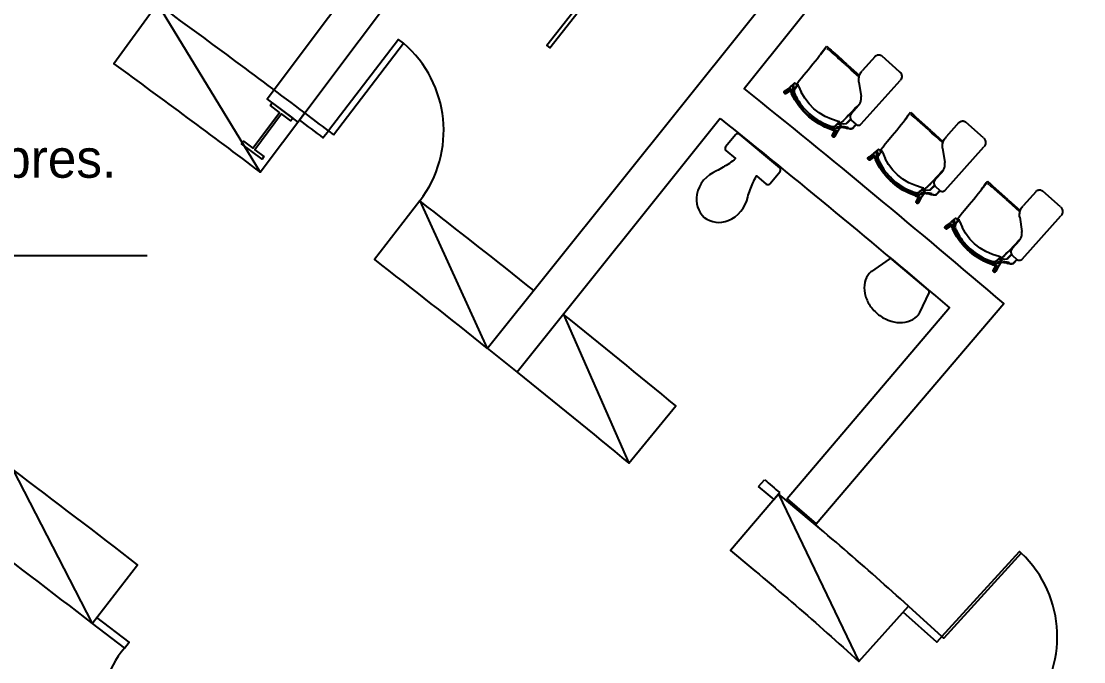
# Model space of a CAD drawing. Header units: millimetres. Extents: x 0 to 86.4, y -30.6 to 19.1.
# Drawn here: x 63.23 to 71.54, y -10.24 to -5.24 of the extents above; entities that cross this region are included whole.
import ezdxf
from ezdxf import colors
from ezdxf.entities.mleader import LeaderData, LeaderLine
from ezdxf.math import Vec2, Vec3

# ---------------------------------------------------------------- set-up
doc = ezdxf.new("R2010")
doc.units = ezdxf.units.MM
for name, color, linetype in [('AR-ARMÁRIOS', 2, 'Continuous'), ('AR-DIV', 2, 'Continuous'), ('AR-EST', 4, 'Continuous'), ('AR-MOB', 2, 'Continuous'), ('AR-PAR-ALV', 5, 'Continuous'), ('AR-PISO', 1, 'Continuous'), ('AR-POR', 1, 'Continuous'), ('AR-PORTA', 2, 'Continuous'), ('AR-SAN', 2, 'Continuous'), ('AR-SMB', 1, 'Continuous'), ('AR-TXT', 2, 'Continuous')]:
    doc.layers.add(name, color=color, linetype=linetype)
doc.styles.add('1-125', font='stylu.ttf', dxfattribs={"height": 0.2})

# ---------------------------------------------------------------- blocks, each defined once
blk = doc.blocks.new('_Dot')
at = {"color": 0, "linetype": 'ByBlock', "lineweight": -2}
blk.add_line((-0.5, 0), (-1, 0), dxfattribs=at)
at = {"color": 0, "linetype": 'ByBlock', "const_width": 0.5}
blk.add_lwpolyline([(-0.25, 0, 1), (0.25, 0, 1)], format="xyb", close=True, dxfattribs=at)
blk = doc.blocks.new('CADEIRA UNI')
at = {"color": 253}
for p, q in [((71.9989, -7.6378), (71.9998, -7.6337)), ((71.9997, -7.6337), (71.9989, -7.638)), ((71.9989, -7.638), (71.9991, -7.6358)), ((71.9989, -7.6369), (71.9989, -7.638)), ((71.9989, -7.638), (71.9989, -7.6378)), ((71.9989, -7.638), (71.9989, -7.6378)), ((71.9989, -7.638), (71.999, -7.638)), ((71.9989, -7.638), (71.9989, -7.6391)), ((71.9989, -7.638), (71.9989, -7.638)), ((71.9989, -7.6382), (71.9989, -7.638)), ((71.9989, -7.638), (71.9997, -7.6423)), ((71.9989, -7.638), (71.9989, -7.638)), ((71.9989, -7.6382), (71.9989, -7.638)), ((71.9989, -7.638), (71.9991, -7.6402)), ((71.9998, -7.6423), (71.9989, -7.6382)), ((71.999, -7.638), (71.999, -7.638)), ((71.999, -7.638), (71.9992, -7.638)), ((71.9991, -7.6358), (71.9997, -7.6337)), ((71.9993, -7.6348), (71.9991, -7.6358)), ((71.9997, -7.6423), (71.9991, -7.6402)), ((71.9991, -7.6402), (71.9993, -7.6412)), ((71.9992, -7.638), (72.0007, -7.6325)), ((71.9992, -7.638), (71.9992, -7.638)), ((72.0001, -7.6412), (71.9992, -7.638)), ((71.9992, -7.638), (72.0001, -7.6412)), ((71.9997, -7.6337), (71.9993, -7.6348)), ((72.0018, -7.6305), (71.9997, -7.6337)), ((71.9997, -7.6337), (72.0008, -7.6318)), ((72.0002, -7.6328), (71.9997, -7.6337)), ((71.9997, -7.6337), (71.9997, -7.6337)), ((71.9998, -7.6337), (72.0018, -7.6305)), ((72.0007, -7.6325), (72.0022, -7.6303)), ((72.0041, -7.6373), (72.0007, -7.6325)), ((72.0008, -7.6318), (72.0018, -7.6305)), ((72.0014, -7.6309), (72.0008, -7.6318)), ((72.0018, -7.6305), (72.0019, -7.6305)), ((72.0018, -7.6305), (72.0019, -7.6305)), ((72.0019, -7.6303), (72.002, -7.6303)), ((72.0019, -7.6304), (72.002, -7.6303)), ((72.0019, -7.6305), (72.0019, -7.6303)), ((72.0019, -7.6305), (72.0019, -7.6304)), ((72.002, -7.6303), (72.0022, -7.6301)), ((72.002, -7.6303), (72.0021, -7.6301)), ((72.002, -7.6303), (72.002, -7.6303)), ((72.002, -7.6303), (72.0021, -7.6303)), ((72.0021, -7.6301), (72.0038, -7.6288)), ((72.0021, -7.6301), (72.0022, -7.6301)), ((72.0021, -7.6303), (72.0022, -7.6303)), ((72.0021, -7.6303), (72.0021, -7.6303)), ((72.0049, -7.6283), (72.0022, -7.6301)), ((72.0022, -7.6303), (72.0023, -7.6303)), ((72.0022, -7.6303), (72.0023, -7.6303)), ((72.0023, -7.6303), (72.0049, -7.6283)), ((72.0038, -7.6288), (72.0029, -7.6294)), ((72.0038, -7.6288), (72.0056, -7.6278)), ((72.0047, -7.6282), (72.0038, -7.6288)), ((72.0049, -7.6283), (72.0041, -7.6373)), ((72.0041, -7.6373), (72.0154, -7.6817)), ((72.0056, -7.6278), (72.0047, -7.6282)), ((72.0049, -7.6283), (72.0103, -7.6268)), ((72.0056, -7.6278), (72.0049, -7.6283)), ((72.0057, -7.6277), (72.0056, -7.6278)), ((72.01, -7.6269), (72.0057, -7.6277)), ((72.0057, -7.6277), (72.0077, -7.6271)), ((72.0067, -7.6274), (72.0057, -7.6277)), ((72.0077, -7.6271), (72.0067, -7.6274)), ((72.0077, -7.6271), (72.01, -7.6269)), ((72.0089, -7.6269), (72.0077, -7.6271)), ((72.01, -7.6269), (72.01, -7.6269)), ((72.01, -7.6269), (72.01, -7.6269)), ((72.01, -7.6269), (72.01, -7.6269)), ((72.01, -7.6269), (72.0102, -7.6269)), ((72.0102, -7.6269), (72.0103, -7.6268)), ((72.0103, -7.6268), (72.0104, -7.6268)), ((72.0104, -7.6268), (72.0122, -7.6339)), ((72.0108, -7.627), (72.0104, -7.6268)), ((72.0108, -7.627), (72.0121, -7.6271)), ((72.0108, -7.627), (72.0123, -7.6274)), ((72.0121, -7.6271), (72.011, -7.6269)), ((72.0121, -7.6271), (72.0122, -7.6271)), ((72.0132, -7.6274), (72.0122, -7.6271)), ((72.0122, -7.6271), (72.0142, -7.6277)), ((72.0122, -7.6339), (72.0216, -7.671)), ((72.0123, -7.6274), (72.0142, -7.6277)), ((72.0146, -7.6279), (72.0123, -7.6274)), ((72.0142, -7.6277), (72.0132, -7.6274)), ((72.0142, -7.6277), (72.0142, -7.6277)), ((72.0142, -7.6277), (72.0143, -7.6278)), ((72.0143, -7.6278), (72.0143, -7.6277)), ((72.0143, -7.6277), (72.0145, -7.6279)), ((72.0146, -7.6279), (72.0145, -7.6279)), ((72.0146, -7.6279), (72.0147, -7.628)), ((72.0158, -7.6283), (72.0147, -7.628)), ((72.0158, -7.6283), (72.018, -7.6299)), ((72.0198, -7.6369), (72.0158, -7.6283)), ((72.0173, -7.6298), (72.0158, -7.6283)), ((72.0165, -7.6295), (72.0158, -7.6283)), ((72.0173, -7.6298), (72.0165, -7.6295)), ((72.0165, -7.6295), (72.02, -7.6354)), ((72.0173, -7.6298), (72.0177, -7.6302)), ((72.0177, -7.6302), (72.02, -7.6354)), ((72.0178, -7.6303), (72.0177, -7.6302)), ((72.0201, -7.6356), (72.0178, -7.6303)), ((72.0179, -7.6303), (72.0178, -7.6303)), ((72.0179, -7.6303), (72.0202, -7.6358)), ((72.02, -7.6325), (72.0179, -7.6303)), ((72.018, -7.6299), (72.02, -7.6325)), ((72.0198, -7.6369), (72.029, -7.6727)), ((72.0215, -7.638), (72.02, -7.6325)), ((72.02, -7.6354), (72.0201, -7.6356)), ((72.0201, -7.6356), (72.0202, -7.6358)), ((72.0202, -7.6358), (72.0215, -7.638)), ((72.0302, -7.6721), (72.0215, -7.638)), ((72.4964, -7.6719), (72.5051, -7.638)), ((72.4976, -7.6725), (72.5067, -7.6369)), ((72.5037, -7.6757), (72.5144, -7.6339)), ((72.5065, -7.6325), (72.5051, -7.638)), ((72.5051, -7.638), (72.5063, -7.6358)), ((72.5063, -7.6358), (72.5087, -7.6303)), ((72.5063, -7.6358), (72.5064, -7.6356)), ((72.5087, -7.6303), (72.5064, -7.6356)), ((72.5064, -7.6356), (72.5066, -7.6354)), ((72.5065, -7.6325), (72.5086, -7.6299)), ((72.5087, -7.6303), (72.5065, -7.6325)), ((72.5066, -7.6354), (72.51, -7.6295)), ((72.5066, -7.6354), (72.5088, -7.6302)), ((72.5107, -7.6283), (72.5067, -7.6369)), ((72.5086, -7.6299), (72.5107, -7.6283)), ((72.5088, -7.6302), (72.5087, -7.6303)), ((72.5087, -7.6303), (72.5087, -7.6303)), ((72.5092, -7.6298), (72.5088, -7.6302)), ((72.5107, -7.6283), (72.5092, -7.6298)), ((72.51, -7.6295), (72.5092, -7.6298)), ((72.51, -7.6295), (72.5107, -7.6283)), ((72.5119, -7.628), (72.5107, -7.6283)), ((72.5112, -7.6813), (72.5224, -7.6373)), ((72.5142, -7.6274), (72.5119, -7.6279)), ((72.5119, -7.628), (72.5119, -7.6279)), ((72.5119, -7.6279), (72.512, -7.6279)), ((72.512, -7.6279), (72.5122, -7.6277)), ((72.5123, -7.6277), (72.5122, -7.6278)), ((72.5122, -7.6277), (72.5122, -7.6278)), ((72.5124, -7.6277), (72.5123, -7.6277)), ((72.5124, -7.6277), (72.5143, -7.6271)), ((72.5133, -7.6274), (72.5124, -7.6277)), ((72.5124, -7.6277), (72.5142, -7.6274)), ((72.5143, -7.6271), (72.5133, -7.6274)), ((72.5157, -7.627), (72.5142, -7.6274)), ((72.5143, -7.6271), (72.5144, -7.6271)), ((72.5144, -7.6339), (72.5162, -7.6268)), ((72.5155, -7.6269), (72.5144, -7.6271)), ((72.5144, -7.6271), (72.5157, -7.627)), ((72.5162, -7.6268), (72.5157, -7.627)), ((72.5163, -7.6269), (72.5162, -7.6268)), ((72.5163, -7.6269), (72.5165, -7.6269)), ((72.5165, -7.6269), (72.5166, -7.6269)), ((72.5165, -7.6269), (72.5165, -7.6269)), ((72.5166, -7.6269), (72.5188, -7.6271)), ((72.5166, -7.6269), (72.5208, -7.6277)), ((72.5166, -7.6269), (72.5216, -7.6283)), ((72.5188, -7.6271), (72.5177, -7.6269)), ((72.5198, -7.6274), (72.5188, -7.6271)), ((72.5188, -7.6271), (72.5208, -7.6277)), ((72.5208, -7.6277), (72.5198, -7.6274)), ((72.5209, -7.6278), (72.5208, -7.6277)), ((72.5218, -7.6282), (72.5209, -7.6278)), ((72.5209, -7.6278), (72.5228, -7.6288)), ((72.5216, -7.6283), (72.5209, -7.6278)), ((72.5216, -7.6283), (72.5243, -7.6303)), ((72.5224, -7.6373), (72.5216, -7.6283)), ((72.5244, -7.6301), (72.5216, -7.6283)), ((72.5228, -7.6288), (72.5218, -7.6282)), ((72.5259, -7.6325), (72.5224, -7.6373)), ((72.5236, -7.6294), (72.5228, -7.6288)), ((72.5228, -7.6288), (72.5244, -7.6301)), ((72.5243, -7.6303), (72.5259, -7.6325)), ((72.5245, -7.6303), (72.5243, -7.6303)), ((72.5244, -7.6301), (72.5245, -7.6303)), ((72.5244, -7.6301), (72.5244, -7.6301)), ((72.5244, -7.6301), (72.5245, -7.6303)), ((72.5245, -7.6303), (72.5246, -7.6303)), ((72.5245, -7.6303), (72.5245, -7.6303)), ((72.5246, -7.6303), (72.5246, -7.6303)), ((72.5246, -7.6304), (72.5246, -7.6303)), ((72.5246, -7.6303), (72.5247, -7.6305)), ((72.5246, -7.6304), (72.5247, -7.6305)), ((72.5268, -7.6337), (72.5247, -7.6305)), ((72.5247, -7.6305), (72.5247, -7.6305)), ((72.5268, -7.6337), (72.5247, -7.6305)), ((72.5247, -7.6305), (72.5247, -7.6305)), ((72.5247, -7.6305), (72.5258, -7.6318)), ((72.5258, -7.6318), (72.5252, -7.6309)), ((72.5268, -7.6337), (72.5258, -7.6318)), ((72.5259, -7.6325), (72.5273, -7.638)), ((72.5268, -7.6337), (72.5264, -7.6328)), ((72.5273, -7.638), (72.5265, -7.6412)), ((72.5265, -7.6412), (72.5273, -7.638)), ((72.5268, -7.6337), (72.5268, -7.6337)), ((72.5272, -7.6348), (72.5268, -7.6337)), ((72.5268, -7.6337), (72.5275, -7.6358)), ((72.5268, -7.6337), (72.5276, -7.6378)), ((72.5268, -7.6337), (72.5277, -7.638)), ((72.5277, -7.638), (72.5268, -7.6423)), ((72.5276, -7.6382), (72.5268, -7.6423)), ((72.5275, -7.6402), (72.5268, -7.6423)), ((72.5275, -7.6358), (72.5272, -7.6348)), ((72.5272, -7.6412), (72.5275, -7.6402)), ((72.5273, -7.638), (72.5273, -7.638)), ((72.5273, -7.638), (72.5276, -7.638)), ((72.5277, -7.638), (72.5275, -7.6358)), ((72.5277, -7.638), (72.5275, -7.6402)), ((72.5277, -7.638), (72.5276, -7.6369)), ((72.5276, -7.6378), (72.5277, -7.638)), ((72.5276, -7.6378), (72.5276, -7.638)), ((72.5276, -7.6391), (72.5277, -7.638)), ((72.5277, -7.638), (72.5276, -7.638)), ((72.5277, -7.638), (72.5276, -7.6382)), ((72.5276, -7.638), (72.5276, -7.6382)), ((71.9993, -7.6412), (71.9997, -7.6423)), ((71.9997, -7.6423), (72.0002, -7.6432)), ((72.0007, -7.6438), (71.9997, -7.6423)), ((71.9997, -7.6423), (72.0008, -7.6442)), ((71.9998, -7.6423), (72.0007, -7.6437)), ((72.0001, -7.6412), (72.0007, -7.6437)), ((72.0007, -7.6437), (72.0007, -7.6438)), ((72.0007, -7.6438), (72.0009, -7.6443)), ((72.0009, -7.6443), (72.0008, -7.6442)), ((72.0009, -7.6443), (72.001, -7.6449)), ((72.0117, -7.6866), (72.001, -7.6449)), ((72.5255, -7.6449), (72.515, -7.6862)), ((72.5257, -7.6443), (72.5255, -7.6449)), ((72.5257, -7.6443), (72.5258, -7.6438)), ((72.5258, -7.6442), (72.5257, -7.6443)), ((72.5258, -7.6437), (72.5265, -7.6412)), ((72.5258, -7.6437), (72.5268, -7.6423)), ((72.5267, -7.6425), (72.5258, -7.6438)), ((72.5258, -7.6442), (72.5267, -7.6425)), ((72.5258, -7.6438), (72.5258, -7.6437)), ((72.5264, -7.6432), (72.5267, -7.6425)), ((72.5267, -7.6425), (72.5268, -7.6423)), ((72.5268, -7.6423), (72.5272, -7.6412))]:
    blk.add_line(p, q, dxfattribs=at)
at = {"color": 1}
for p, q in [((72.1055, -7.6419), (72.1215, -7.6372)), ((72.1428, -7.6399), (72.1197, -7.6471)), ((72.1338, -7.6385), (72.1212, -7.6421)), ((72.1215, -7.6372), (72.1578, -7.6285)), ((72.1465, -7.6352), (72.1338, -7.6385)), ((72.1664, -7.634), (72.1428, -7.6399)), ((72.1593, -7.6322), (72.1465, -7.6352)), ((72.1578, -7.6285), (72.211, -7.6205)), ((72.1721, -7.6296), (72.1593, -7.6322)), ((72.191, -7.6295), (72.1664, -7.634)), ((72.185, -7.6273), (72.1721, -7.6296)), ((72.198, -7.6254), (72.185, -7.6273)), ((72.2156, -7.6264), (72.191, -7.6295)), ((72.2156, -7.6402), (72.191, -7.6433)), ((72.2111, -7.6238), (72.198, -7.6254)), ((72.211, -7.6205), (72.2519, -7.618)), ((72.2241, -7.6226), (72.2111, -7.6238)), ((72.2404, -7.6247), (72.2156, -7.6264)), ((72.2404, -7.6384), (72.2156, -7.6402)), ((72.2373, -7.6217), (72.2241, -7.6226)), ((72.2504, -7.6212), (72.2373, -7.6217)), ((72.2655, -7.6241), (72.2404, -7.6247)), ((72.2655, -7.6378), (72.2404, -7.6384)), ((72.2635, -7.621), (72.2504, -7.6212)), ((72.2519, -7.618), (72.2635, -7.6179)), ((72.2635, -7.6179), (72.2751, -7.618)), ((72.2766, -7.6212), (72.2635, -7.621)), ((72.2874, -7.6245), (72.2655, -7.6241)), ((72.2874, -7.6383), (72.2655, -7.6378)), ((72.2751, -7.618), (72.316, -7.6205)), ((72.2763, -7.6206), (72.276, -7.62)), ((72.276, -7.62), (72.2762, -7.6206)), ((72.2763, -7.6206), (72.2762, -7.6206)), ((72.2897, -7.6217), (72.2766, -7.6212)), ((72.3091, -7.6259), (72.2874, -7.6245)), ((72.3091, -7.6396), (72.2874, -7.6383)), ((72.3028, -7.6226), (72.2897, -7.6217)), ((72.3159, -7.6238), (72.3028, -7.6226)), ((72.3308, -7.6282), (72.3091, -7.6259)), ((72.3308, -7.6419), (72.3091, -7.6396)), ((72.329, -7.6254), (72.3159, -7.6238)), ((72.316, -7.6205), (72.3692, -7.6285)), ((72.3419, -7.6273), (72.329, -7.6254)), ((72.3524, -7.6315), (72.3308, -7.6282)), ((72.3549, -7.6296), (72.3419, -7.6273)), ((72.3733, -7.6359), (72.3524, -7.6315)), ((72.3677, -7.6322), (72.3549, -7.6296)), ((72.3805, -7.6352), (72.3677, -7.6322)), ((72.3692, -7.6285), (72.4055, -7.6372)), ((72.3937, -7.6414), (72.3733, -7.6359)), ((72.3932, -7.6385), (72.3805, -7.6352)), ((72.4058, -7.6421), (72.3932, -7.6385)), ((72.4055, -7.6372), (72.4215, -7.6419)), ((72.0109, -7.6876), (72.0094, -7.6954)), ((72.0094, -7.6954), (72.0097, -7.6973)), ((72.0097, -7.6973), (72.0104, -7.7009)), ((72.0104, -7.7009), (72.0107, -7.7025)), ((72.0107, -7.7025), (72.011, -7.704)), ((72.0117, -7.6866), (72.0109, -7.6876)), ((72.0109, -7.6876), (72.0113, -7.6912)), ((72.011, -7.704), (72.0113, -7.7054)), ((72.0113, -7.6912), (72.0116, -7.6947)), ((72.0113, -7.7054), (72.0118, -7.7079)), ((72.0116, -7.6947), (72.0121, -7.6982)), ((72.0151, -7.682), (72.0117, -7.6866)), ((72.0124, -7.7111), (72.0118, -7.7079)), ((72.0121, -7.6982), (72.0127, -7.7015)), ((72.0124, -7.7111), (72.0134, -7.7161)), ((72.0133, -7.7046), (72.0127, -7.7015)), ((72.013, -7.7239), (72.0209, -7.7188)), ((72.013, -7.7239), (72.0146, -7.7227)), ((72.0133, -7.7046), (72.014, -7.7077)), ((72.0137, -7.7174), (72.0134, -7.7161)), ((72.0137, -7.7174), (72.0139, -7.7187)), ((72.0139, -7.7187), (72.014, -7.7194)), ((72.014, -7.7077), (72.0147, -7.7107)), ((72.0142, -7.7204), (72.014, -7.7194)), ((72.0142, -7.7178), (72.0142, -7.7176)), ((72.0143, -7.7179), (72.0142, -7.7187)), ((72.0142, -7.7187), (72.0143, -7.7204)), ((72.0142, -7.7204), (72.0146, -7.7226)), ((72.0145, -7.7215), (72.0142, -7.7204)), ((72.0194, -7.7211), (72.0142, -7.7251)), ((72.0143, -7.7179), (72.0144, -7.7171)), ((72.0143, -7.7204), (72.0145, -7.7215)), ((72.0149, -7.7156), (72.0144, -7.7171)), ((72.0145, -7.7217), (72.0145, -7.7215)), ((72.0145, -7.7217), (72.0145, -7.7217)), ((72.0146, -7.7221), (72.0145, -7.7217)), ((72.0146, -7.7227), (72.019, -7.7197)), ((72.0146, -7.7221), (72.0146, -7.7226)), ((72.0146, -7.7226), (72.0146, -7.7226)), ((72.0146, -7.7226), (72.0146, -7.7227)), ((72.0155, -7.7141), (72.0149, -7.7156)), ((72.0154, -7.6817), (72.0151, -7.682)), ((72.0159, -7.6812), (72.0154, -7.6817)), ((72.0163, -7.7126), (72.0155, -7.7141)), ((72.021, -7.6771), (72.0159, -7.6812)), ((72.0172, -7.7113), (72.0163, -7.7126)), ((72.0167, -7.7258), (72.0216, -7.7218)), ((72.0182, -7.71), (72.0172, -7.7113)), ((72.0181, -7.7398), (72.026, -7.718)), ((72.0192, -7.7088), (72.0182, -7.71)), ((72.019, -7.7197), (72.025, -7.7156)), ((72.019, -7.7197), (72.0196, -7.7192)), ((72.0192, -7.7088), (72.0202, -7.7077)), ((72.0242, -7.7173), (72.0194, -7.7211)), ((72.0202, -7.7077), (72.0206, -7.7073)), ((72.0221, -7.7058), (72.0206, -7.7073)), ((72.0223, -7.6763), (72.021, -7.6771)), ((72.0216, -7.671), (72.0229, -7.6759)), ((72.0216, -7.7218), (72.026, -7.718)), ((72.0237, -7.7045), (72.0221, -7.7058)), ((72.0229, -7.6759), (72.0223, -7.6763)), ((72.0273, -7.6736), (72.0229, -7.6759)), ((72.0254, -7.7032), (72.0237, -7.7045)), ((72.0284, -7.7139), (72.0242, -7.7173)), ((72.0267, -7.7024), (72.0254, -7.7032)), ((72.0267, -7.7024), (72.0274, -7.702)), ((72.029, -7.6727), (72.0273, -7.6736)), ((72.0294, -7.7008), (72.0274, -7.702)), ((72.0316, -7.7111), (72.0284, -7.7139)), ((72.029, -7.6727), (72.0302, -7.6721)), ((72.0305, -7.7002), (72.0294, -7.7008)), ((72.0341, -7.6702), (72.0302, -7.6721)), ((72.0316, -7.6996), (72.0305, -7.7002)), ((72.0326, -7.699), (72.0316, -7.6996)), ((72.0337, -7.7091), (72.0316, -7.7111)), ((72.032, -7.6826), (72.0337, -7.6801)), ((72.0324, -7.6859), (72.032, -7.6826)), ((72.0324, -7.6859), (72.0331, -7.6927)), ((72.0338, -7.6985), (72.0326, -7.699)), ((72.0332, -7.6941), (72.0331, -7.6927)), ((72.0334, -7.6953), (72.0332, -7.6941)), ((72.0337, -7.6977), (72.0334, -7.6953)), ((72.0337, -7.6801), (72.038, -7.6767)), ((72.0337, -7.6982), (72.0337, -7.6977)), ((72.0338, -7.6985), (72.0337, -7.6982)), ((72.0348, -7.7068), (72.0337, -7.7091)), ((72.0344, -7.7005), (72.0338, -7.6985)), ((72.034, -7.7054), (72.036, -7.7074)), ((72.034, -7.7054), (72.0348, -7.7068)), ((72.0407, -7.6671), (72.0341, -7.6702)), ((72.0352, -7.7032), (72.0344, -7.7005)), ((72.0358, -7.7055), (72.0352, -7.7032)), ((72.036, -7.7074), (72.0358, -7.7055)), ((72.038, -7.6767), (72.0452, -7.6723)), ((72.0381, -7.6864), (72.0495, -7.6963)), ((72.0477, -7.6638), (72.0407, -7.6671)), ((72.043, -7.6821), (72.052, -7.6905)), ((72.0452, -7.6723), (72.0545, -7.6677)), ((72.0466, -7.724), (72.0487, -7.7223)), ((72.0538, -7.6611), (72.0477, -7.6638)), ((72.0479, -7.7087), (72.0478, -7.7083)), ((72.0479, -7.7092), (72.0479, -7.7087)), ((72.0485, -7.7124), (72.0479, -7.7092)), ((72.0487, -7.7222), (72.0482, -7.7269)), ((72.0489, -7.7136), (72.0485, -7.7124)), ((72.0487, -7.7222), (72.0488, -7.7222)), ((72.0487, -7.7223), (72.0487, -7.7222)), ((72.0493, -7.7173), (72.0488, -7.7222)), ((72.0491, -7.7145), (72.0489, -7.7136)), ((72.0489, -7.7136), (72.0489, -7.7136)), ((72.0494, -7.7154), (72.0491, -7.7145)), ((72.0495, -7.7155), (72.0493, -7.7173)), ((72.0495, -7.7155), (72.0494, -7.7154)), ((72.0512, -7.6979), (72.0495, -7.6963)), ((72.0499, -7.7104), (72.0495, -7.7155)), ((72.0507, -7.7029), (72.0499, -7.7104)), ((72.0507, -7.7166), (72.0499, -7.7242)), ((72.0512, -7.6979), (72.0507, -7.7029)), ((72.0515, -7.7086), (72.0507, -7.7166)), ((72.0515, -7.6949), (72.0512, -7.6979)), ((72.052, -7.6905), (72.0515, -7.6949)), ((72.0524, -7.7004), (72.0515, -7.7086)), ((72.0524, -7.6866), (72.052, -7.6905)), ((72.0526, -7.6841), (72.0524, -7.6866)), ((72.0526, -7.6978), (72.0524, -7.7004)), ((72.0554, -7.6789), (72.0526, -7.6841)), ((72.0554, -7.6927), (72.0526, -7.6978)), ((72.0538, -7.6611), (72.0594, -7.6588)), ((72.06, -7.6651), (72.0545, -7.6677)), ((72.0603, -7.6735), (72.0554, -7.6789)), ((72.0603, -7.6873), (72.0554, -7.6927)), ((72.0572, -7.7434), (72.1073, -7.721)), ((72.0594, -7.6588), (72.1055, -7.6419)), ((72.072, -7.6599), (72.06, -7.6651)), ((72.0669, -7.6685), (72.0603, -7.6735)), ((72.0669, -7.6822), (72.0603, -7.6873)), ((72.075, -7.6643), (72.0669, -7.6685)), ((72.075, -7.6781), (72.0669, -7.6822)), ((72.0841, -7.6549), (72.072, -7.6599)), ((72.0971, -7.6555), (72.075, -7.6643)), ((72.0971, -7.6692), (72.075, -7.6781)), ((72.0963, -7.6503), (72.0841, -7.6549)), ((72.1087, -7.646), (72.0963, -7.6503)), ((72.1197, -7.6471), (72.0971, -7.6555)), ((72.1197, -7.6608), (72.0971, -7.6692)), ((72.1073, -7.721), (72.1595, -7.7035)), ((72.1212, -7.6421), (72.1087, -7.646)), ((72.1428, -7.6536), (72.1197, -7.6608)), ((72.1664, -7.6478), (72.1428, -7.6536)), ((72.1595, -7.7035), (72.2127, -7.6932)), ((72.191, -7.6433), (72.1664, -7.6478)), ((72.2127, -7.6932), (72.2664, -7.6898)), ((72.2664, -7.6898), (72.3187, -7.693)), ((72.3187, -7.693), (72.3738, -7.7038)), ((72.3524, -7.6453), (72.3308, -7.6419)), ((72.3733, -7.6497), (72.3524, -7.6453)), ((72.3937, -7.6552), (72.3733, -7.6497)), ((72.3738, -7.7038), (72.4248, -7.7208)), ((72.4138, -7.6478), (72.3937, -7.6414)), ((72.4138, -7.6616), (72.3937, -7.6552)), ((72.4183, -7.646), (72.4058, -7.6421)), ((72.4336, -7.6551), (72.4138, -7.6478)), ((72.4336, -7.6689), (72.4138, -7.6616)), ((72.4306, -7.6503), (72.4183, -7.646)), ((72.4215, -7.6419), (72.4676, -7.6588)), ((72.473, -7.7425), (72.4248, -7.7208)), ((72.4429, -7.6549), (72.4306, -7.6503)), ((72.4403, -7.6577), (72.4336, -7.6551)), ((72.4403, -7.6715), (72.4336, -7.6689)), ((72.447, -7.6604), (72.4403, -7.6577)), ((72.447, -7.6741), (72.4403, -7.6715)), ((72.455, -7.6599), (72.4429, -7.6549)), ((72.4553, -7.6638), (72.447, -7.6604)), ((72.4554, -7.6776), (72.447, -7.6741)), ((72.467, -7.6651), (72.455, -7.6599)), ((72.4643, -7.6686), (72.4553, -7.6637)), ((72.4553, -7.6638), (72.4553, -7.6637)), ((72.4553, -7.6774), (72.4553, -7.6638)), ((72.4643, -7.6824), (72.4553, -7.6774)), ((72.4553, -7.6774), (72.4554, -7.6775)), ((72.4554, -7.6775), (72.4554, -7.6776)), ((72.4554, -7.6775), (72.4555, -7.6776)), ((72.4555, -7.6776), (72.4554, -7.6776)), ((72.4715, -7.6745), (72.4643, -7.6686)), ((72.4715, -7.6883), (72.4643, -7.6824)), ((72.4725, -7.6677), (72.467, -7.6651)), ((72.4676, -7.6588), (72.4732, -7.6611)), ((72.4763, -7.6807), (72.4715, -7.6745)), ((72.4763, -7.6945), (72.4715, -7.6883)), ((72.4725, -7.6677), (72.4818, -7.6723)), ((72.4793, -7.6638), (72.4732, -7.6611)), ((72.4782, -7.6865), (72.4763, -7.6807)), ((72.4763, -7.6945), (72.4763, -7.6807)), ((72.4782, -7.7002), (72.4763, -7.6945)), ((72.4783, -7.6874), (72.4782, -7.6865)), ((72.4789, -7.7039), (72.4782, -7.7002)), ((72.4839, -7.6821), (72.4783, -7.6874)), ((72.4789, -7.6902), (72.4783, -7.6874)), ((72.4794, -7.6947), (72.4789, -7.6902)), ((72.4804, -7.7178), (72.4789, -7.7039)), ((72.4863, -7.6671), (72.4793, -7.6638)), ((72.4889, -7.6864), (72.4794, -7.6947)), ((72.4804, -7.7041), (72.4794, -7.6947)), ((72.4811, -7.7105), (72.4804, -7.7041)), ((72.4811, -7.7243), (72.4804, -7.7178)), ((72.4817, -7.7165), (72.4811, -7.7105)), ((72.4894, -7.7112), (72.4817, -7.7167)), ((72.4817, -7.7167), (72.4817, -7.7165)), ((72.4826, -7.7251), (72.4817, -7.7167)), ((72.4818, -7.6723), (72.489, -7.6767)), ((72.4929, -7.6702), (72.4863, -7.6671)), ((72.489, -7.6767), (72.4933, -7.6801)), ((72.4894, -7.7112), (72.492, -7.7094)), ((72.4918, -7.7032), (72.4911, -7.7055)), ((72.4922, -7.7068), (72.4911, -7.7055)), ((72.4926, -7.7005), (72.4918, -7.7032)), ((72.492, -7.7094), (72.493, -7.7088)), ((72.4922, -7.7068), (72.493, -7.7054)), ((72.4931, -7.7087), (72.4922, -7.7068)), ((72.4932, -7.6985), (72.4926, -7.7005)), ((72.4964, -7.6719), (72.4929, -7.6702)), ((72.493, -7.7088), (72.4931, -7.7087)), ((72.4931, -7.7087), (72.4937, -7.709)), ((72.4933, -7.7091), (72.4931, -7.7087)), ((72.4933, -7.6977), (72.4932, -7.6982)), ((72.4932, -7.6982), (72.4932, -7.6985)), ((72.4943, -7.699), (72.4932, -7.6985)), ((72.4933, -7.6801), (72.495, -7.6826)), ((72.4936, -7.6953), (72.4933, -7.6977)), ((72.4938, -7.6941), (72.4936, -7.6953)), ((72.4966, -7.7107), (72.4937, -7.709)), ((72.4939, -7.6927), (72.4938, -7.6941)), ((72.4943, -7.6886), (72.4939, -7.6927)), ((72.4943, -7.6886), (72.4948, -7.6841)), ((72.4954, -7.6996), (72.4943, -7.699)), ((72.495, -7.6826), (72.4948, -7.6841)), ((72.4965, -7.7002), (72.4954, -7.6996)), ((72.4976, -7.6725), (72.4964, -7.6719)), ((72.4975, -7.7008), (72.4965, -7.7002)), ((72.4985, -7.7122), (72.4966, -7.7107)), ((72.4996, -7.702), (72.4975, -7.7008)), ((72.4997, -7.6736), (72.4976, -7.6725)), ((72.5042, -7.7167), (72.4985, -7.7122)), ((72.4996, -7.702), (72.5002, -7.7024)), ((72.5037, -7.6757), (72.4997, -7.6736)), ((72.5016, -7.7032), (72.5002, -7.7024)), ((72.5033, -7.7045), (72.5016, -7.7032)), ((72.5049, -7.7058), (72.5033, -7.7045)), ((72.5047, -7.6763), (72.5037, -7.6757)), ((72.5067, -7.7187), (72.5042, -7.7167)), ((72.506, -7.6771), (72.5047, -7.6763)), ((72.5064, -7.7073), (72.5049, -7.7058)), ((72.5111, -7.6812), (72.506, -7.6771)), ((72.5064, -7.7073), (72.5068, -7.7077)), ((72.5074, -7.7192), (72.5067, -7.7187)), ((72.5068, -7.7077), (72.5078, -7.7088)), ((72.5074, -7.7192), (72.5074, -7.7192)), ((72.5076, -7.7194), (72.5074, -7.7192)), ((72.5074, -7.7192), (72.5076, -7.7194)), ((72.508, -7.7199), (72.5076, -7.7194)), ((72.5088, -7.71), (72.5078, -7.7088)), ((72.508, -7.7199), (72.5085, -7.7205)), ((72.5092, -7.7213), (72.5083, -7.72)), ((72.5087, -7.7207), (72.5085, -7.7205)), ((72.5087, -7.7207), (72.5088, -7.7208)), ((72.5089, -7.7209), (72.5087, -7.7207)), ((72.5098, -7.7113), (72.5088, -7.71)), ((72.5088, -7.7208), (72.5089, -7.7209)), ((72.5089, -7.7209), (72.5101, -7.7225)), ((72.5101, -7.7225), (72.5092, -7.7213)), ((72.5107, -7.7126), (72.5098, -7.7113)), ((72.5101, -7.7225), (72.5101, -7.7225)), ((72.5111, -7.7242), (72.5101, -7.7225)), ((72.5115, -7.7141), (72.5107, -7.7126)), ((72.5112, -7.6813), (72.5111, -7.6812)), ((72.5119, -7.682), (72.5112, -7.6813)), ((72.5121, -7.7156), (72.5115, -7.7141)), ((72.5123, -7.7231), (72.5117, -7.7254)), ((72.515, -7.6862), (72.5119, -7.682)), ((72.5125, -7.7171), (72.5121, -7.7156)), ((72.5123, -7.7107), (72.513, -7.7077)), ((72.5123, -7.7231), (72.5124, -7.7226)), ((72.5124, -7.7226), (72.5127, -7.7204)), ((72.5125, -7.7217), (72.5124, -7.7221)), ((72.5124, -7.7226), (72.5124, -7.7221)), ((72.5124, -7.7226), (72.5124, -7.7226)), ((72.5125, -7.7171), (72.5127, -7.7179)), ((72.5127, -7.7204), (72.5125, -7.7215)), ((72.5125, -7.7215), (72.5127, -7.7204)), ((72.5125, -7.7217), (72.5125, -7.7215)), ((72.5125, -7.7217), (72.5125, -7.7217)), ((72.5127, -7.7178), (72.5128, -7.7176)), ((72.5128, -7.7187), (72.5127, -7.7179)), ((72.5127, -7.7204), (72.5128, -7.7187)), ((72.513, -7.7194), (72.5127, -7.7204)), ((72.513, -7.7077), (72.5137, -7.7046)), ((72.513, -7.7194), (72.5131, -7.7187)), ((72.5131, -7.7187), (72.5136, -7.7161)), ((72.5136, -7.7161), (72.514, -7.7142)), ((72.5137, -7.7046), (72.5143, -7.7015)), ((72.514, -7.7142), (72.5146, -7.7111)), ((72.514, -7.7142), (72.514, -7.7142)), ((72.5143, -7.7015), (72.5149, -7.6982)), ((72.5146, -7.7111), (72.5152, -7.7079)), ((72.5149, -7.6982), (72.5154, -7.6947)), ((72.516, -7.6876), (72.515, -7.6862)), ((72.5152, -7.7079), (72.5157, -7.7054)), ((72.5154, -7.6947), (72.5157, -7.6912)), ((72.5157, -7.6912), (72.516, -7.6876)), ((72.5157, -7.7054), (72.516, -7.704)), ((72.5176, -7.6954), (72.516, -7.6876)), ((72.516, -7.704), (72.5163, -7.7025)), ((72.5163, -7.7025), (72.5166, -7.7009)), ((72.5166, -7.7009), (72.5172, -7.6973)), ((72.5172, -7.6973), (72.5176, -7.6954)), ((71.9365, -7.8196), (71.9371, -7.7785)), ((71.9366, -7.8196), (71.9374, -7.7785)), ((71.9368, -7.8196), (71.9379, -7.7785)), ((71.9371, -7.7785), (71.9384, -7.7744)), ((71.9396, -7.7745), (71.9374, -7.7785)), ((71.9374, -7.7785), (71.9379, -7.7785)), ((71.9379, -7.7785), (71.9396, -7.7745)), ((71.9384, -7.7744), (71.9402, -7.7705)), ((71.9399, -7.7787), (71.9391, -7.8195)), ((71.9396, -7.7745), (71.9418, -7.7706)), ((71.9416, -7.7746), (71.9399, -7.7787)), ((71.9402, -7.7705), (71.9425, -7.7669)), ((71.9439, -7.7708), (71.9416, -7.7746)), ((71.9418, -7.7706), (71.9455, -7.7638)), ((71.9418, -7.7706), (71.9445, -7.767)), ((71.9425, -7.7669), (71.9455, -7.7638)), ((71.9467, -7.7671), (71.9439, -7.7708)), ((71.9445, -7.767), (71.9479, -7.7638)), ((71.9455, -7.7638), (71.949, -7.7613)), ((71.9501, -7.7639), (71.9467, -7.7671)), ((71.9479, -7.7638), (71.9519, -7.7611)), ((71.949, -7.7613), (71.9527, -7.7592)), ((71.9541, -7.7612), (71.9501, -7.7639)), ((71.9519, -7.7611), (71.9561, -7.7587)), ((71.9527, -7.7592), (71.9566, -7.7572)), ((71.9584, -7.7587), (71.9541, -7.7612)), ((71.9561, -7.7587), (71.9604, -7.7564)), ((71.9566, -7.7572), (71.9605, -7.7552)), ((71.9628, -7.7564), (71.9584, -7.7587)), ((71.9604, -7.7564), (71.9648, -7.7541)), ((71.9605, -7.7552), (71.9643, -7.7532)), ((71.9672, -7.7539), (71.9628, -7.7564)), ((71.9643, -7.7532), (71.9682, -7.7511)), ((71.9648, -7.7541), (71.9692, -7.7517)), ((71.9668, -7.7595), (71.9707, -7.7571)), ((71.9717, -7.7515), (71.9672, -7.7539)), ((71.9759, -7.7468), (71.9682, -7.7511)), ((71.9692, -7.7517), (71.9736, -7.7495)), ((71.9707, -7.7571), (71.9746, -7.7547)), ((71.9762, -7.7493), (71.9717, -7.7515)), ((71.9736, -7.7495), (71.9779, -7.7472)), ((71.9746, -7.7547), (71.9786, -7.7523)), ((71.9759, -7.7468), (71.9797, -7.7446)), ((71.9806, -7.747), (71.9762, -7.7493)), ((71.9786, -7.7523), (71.9825, -7.75)), ((71.9797, -7.7446), (71.9834, -7.7423)), ((71.985, -7.7445), (71.9806, -7.747)), ((71.9825, -7.75), (71.9864, -7.7478)), ((71.9834, -7.7423), (71.9871, -7.74)), ((71.9894, -7.7416), (71.985, -7.7445)), ((71.9864, -7.7478), (71.9903, -7.7452)), ((71.9871, -7.74), (71.9908, -7.7376)), ((71.9939, -7.7385), (71.9894, -7.7416)), ((71.9903, -7.7452), (71.9943, -7.7424)), ((71.9908, -7.7376), (71.996, -7.7343)), ((71.9983, -7.7356), (71.9939, -7.7385)), ((71.9964, -7.7825), (71.9939, -7.8205)), ((71.9943, -7.7424), (71.9983, -7.7393)), ((71.996, -7.7343), (72.001, -7.7313)), ((71.9976, -7.7749), (71.9964, -7.7825)), ((72.0004, -7.7716), (71.9976, -7.7749)), ((71.9997, -7.7827), (71.9978, -7.8218)), ((72.0025, -7.7329), (71.9983, -7.7356)), ((71.9983, -7.7393), (72.0022, -7.7364)), ((72.0004, -7.7716), (71.9997, -7.7827)), ((72.012, -7.7579), (72.0004, -7.7716)), ((72.001, -7.7313), (72.0059, -7.7284)), ((72.0022, -7.7364), (72.006, -7.7338)), ((72.0085, -7.729), (72.0025, -7.7329)), ((72.0059, -7.7284), (72.013, -7.7239)), ((72.0142, -7.7251), (72.0085, -7.729)), ((72.0115, -7.7298), (72.0167, -7.7258)), ((72.0302, -7.746), (72.012, -7.7579)), ((72.0199, -7.7418), (72.0209, -7.7412)), ((72.0209, -7.7412), (72.0222, -7.7404)), ((72.0222, -7.7404), (72.0235, -7.7395)), ((72.0235, -7.7395), (72.025, -7.7386)), ((72.025, -7.7386), (72.0265, -7.7376)), ((72.0265, -7.7376), (72.0417, -7.7278)), ((72.0301, -7.7989), (72.029, -7.8249)), ((72.0294, -7.8332), (72.0305, -7.8053)), ((72.0318, -7.773), (72.0301, -7.7989)), ((72.035, -7.7424), (72.0302, -7.746)), ((72.0305, -7.8053), (72.0321, -7.7775)), ((72.0344, -7.7472), (72.0318, -7.773)), ((72.0321, -7.7775), (72.0348, -7.7497)), ((72.0352, -7.7423), (72.0344, -7.7472)), ((72.0348, -7.7497), (72.036, -7.7417)), ((72.0352, -7.7423), (72.035, -7.7424)), ((72.036, -7.7417), (72.0352, -7.7423)), ((72.0397, -7.7389), (72.036, -7.7417)), ((72.0405, -7.7382), (72.0397, -7.7389)), ((72.044, -7.7355), (72.0405, -7.7382)), ((72.0405, -7.7382), (72.0405, -7.7392)), ((72.0414, -7.7419), (72.0405, -7.7392)), ((72.0423, -7.7444), (72.0414, -7.7419)), ((72.0417, -7.7278), (72.0424, -7.7273)), ((72.0433, -7.7467), (72.0423, -7.7444)), ((72.0424, -7.7273), (72.0425, -7.7272)), ((72.0424, -7.7273), (72.0424, -7.7273)), ((72.0425, -7.7272), (72.043, -7.7269)), ((72.043, -7.7269), (72.0458, -7.7248)), ((72.044, -7.7485), (72.0433, -7.7467)), ((72.044, -7.7347), (72.0439, -7.7346)), ((72.0451, -7.7358), (72.044, -7.7347)), ((72.0451, -7.7495), (72.044, -7.7485)), ((72.0467, -7.7333), (72.0451, -7.7358)), ((72.0451, -7.7495), (72.0572, -7.7434)), ((72.0467, -7.747), (72.0451, -7.7495)), ((72.0458, -7.7248), (72.0466, -7.724)), ((72.0482, -7.7269), (72.0467, -7.7329)), ((72.0467, -7.7329), (72.0467, -7.7333)), ((72.0482, -7.7407), (72.0467, -7.747)), ((72.0493, -7.7311), (72.0482, -7.7407)), ((72.0499, -7.7242), (72.0493, -7.7311)), ((72.473, -7.7425), (72.4856, -7.7485)), ((72.4817, -7.7302), (72.4811, -7.7243)), ((72.4826, -7.7388), (72.4817, -7.7302)), ((72.4836, -7.7296), (72.4826, -7.7251)), ((72.4839, -7.7451), (72.4826, -7.7388)), ((72.4839, -7.7313), (72.4836, -7.7296)), ((72.4856, -7.7347), (72.4839, -7.7313)), ((72.4856, -7.7485), (72.4839, -7.7451)), ((72.4869, -7.7354), (72.4856, -7.7347)), ((72.4869, -7.7491), (72.4856, -7.7485)), ((72.4879, -7.7335), (72.4869, -7.7354)), ((72.4879, -7.7472), (72.4869, -7.7491)), ((72.4886, -7.732), (72.4879, -7.7335)), ((72.4894, -7.7437), (72.4879, -7.7472)), ((72.4897, -7.7355), (72.4886, -7.7348)), ((72.4896, -7.7425), (72.4894, -7.7437)), ((72.4897, -7.7407), (72.4896, -7.7425)), ((72.4897, -7.7355), (72.4897, -7.7407)), ((72.4938, -7.7378), (72.4897, -7.7355)), ((72.4938, -7.7378), (72.4955, -7.7501)), ((72.4977, -7.74), (72.4938, -7.7378)), ((72.4955, -7.7501), (72.4982, -7.7779)), ((72.4982, -7.7403), (72.4977, -7.74)), ((72.5, -7.7408), (72.4982, -7.7403)), ((72.4982, -7.7403), (72.4983, -7.7403)), ((72.4982, -7.7779), (72.4999, -7.8058)), ((72.4999, -7.8058), (72.501, -7.8338)), ((72.5008, -7.7411), (72.5, -7.7408)), ((72.5008, -7.7411), (72.5034, -7.7415)), ((72.5008, -7.7411), (72.5008, -7.7411)), ((72.5034, -7.7415), (72.5035, -7.7415)), ((72.5059, -7.7414), (72.5035, -7.7415)), ((72.506, -7.7414), (72.5059, -7.7414)), ((72.506, -7.7414), (72.5061, -7.7413)), ((72.5078, -7.7407), (72.5061, -7.7413)), ((72.5084, -7.7405), (72.5078, -7.7407)), ((72.5095, -7.7398), (72.5084, -7.7405)), ((72.5096, -7.7398), (72.5095, -7.7398)), ((72.5095, -7.7398), (72.5097, -7.7399)), ((72.5106, -7.7389), (72.5096, -7.7398)), ((72.5096, -7.7398), (72.5096, -7.7398)), ((72.5097, -7.7399), (72.5096, -7.7398)), ((72.5096, -7.7398), (72.5097, -7.7399)), ((72.5107, -7.7388), (72.5106, -7.7389)), ((72.5108, -7.739), (72.5106, -7.7389)), ((72.5115, -7.7377), (72.5107, -7.7388)), ((72.5111, -7.7242), (72.5111, -7.7242)), ((72.5117, -7.7254), (72.5111, -7.7242)), ((72.5111, -7.7242), (72.5111, -7.7242)), ((72.5116, -7.7376), (72.5115, -7.7377)), ((72.5123, -7.7365), (72.5116, -7.7376)), ((72.5117, -7.7255), (72.5117, -7.7254)), ((72.5117, -7.7255), (72.5119, -7.7259)), ((72.512, -7.7259), (72.5119, -7.7259)), ((72.512, -7.726), (72.512, -7.7259)), ((72.5127, -7.728), (72.512, -7.726)), ((72.512, -7.726), (72.512, -7.726)), ((72.5128, -7.7351), (72.5123, -7.7362)), ((72.5123, -7.7365), (72.5123, -7.7362)), ((72.5128, -7.7283), (72.5127, -7.728)), ((72.5131, -7.7298), (72.5128, -7.7283)), ((72.5129, -7.7347), (72.5128, -7.7351)), ((72.5131, -7.7335), (72.5129, -7.7347)), ((72.5131, -7.7298), (72.5131, -7.7304)), ((72.5131, -7.7304), (72.5132, -7.7319)), ((72.5132, -7.7319), (72.5131, -7.7329)), ((72.5131, -7.7329), (72.5131, -7.7335)), ((72.029, -7.8249), (72.0265, -7.9028)), ((72.0267, -7.9167), (72.0277, -7.8889)), ((72.0277, -7.8889), (72.0294, -7.8332)), ((72.501, -7.8338), (72.5028, -7.8896)), ((72.5028, -7.8896), (72.5037, -7.9175)), ((72.0245, -7.9547), (72.0244, -7.9558)), ((72.0256, -7.9288), (72.0245, -7.9547)), ((72.025, -7.9589), (72.0257, -7.9446)), ((72.0265, -7.9028), (72.0256, -7.9288)), ((72.0257, -7.9446), (72.0267, -7.9167)), ((72.5037, -7.9175), (72.5048, -7.9454)), ((72.5048, -7.9454), (72.5061, -7.9733)), ((72.5061, -7.9733), (72.5076, -8.0013)), ((72.5076, -8.0013), (72.5093, -8.0293)), ((72.5093, -8.0293), (72.5103, -8.0417)), ((72.5118, -8.0587), (72.5103, -8.0417)), ((72.5103, -8.0417), (72.5114, -8.0567)), ((72.1697, -8.1124), (72.2513, -8.1122)), ((72.2999, -8.1214), (72.174, -8.1216)), ((72.2513, -8.1122), (72.2843, -8.1121)), ((72.3181, -8.1121), (72.2843, -8.1121)), ((72.2999, -8.1214), (72.3987, -8.1215)), ((72.3181, -8.1121), (72.3843, -8.1123)), ((72.4009, -8.1123), (72.3843, -8.1123)), ((72.3987, -8.1215), (72.4297, -8.1214)), ((72.4164, -8.1123), (72.4009, -8.1123)), ((72.4319, -8.1122), (72.4164, -8.1123)), ((72.4297, -8.1214), (72.4609, -8.121)), ((72.4472, -8.1119), (72.4319, -8.1122)), ((72.4625, -8.1116), (72.4472, -8.1119)), ((72.4609, -8.121), (72.4719, -8.1207)), ((72.4763, -8.1111), (72.4625, -8.1116)), ((72.4719, -8.1207), (72.4891, -8.1203)), ((72.4876, -8.1209), (72.4719, -8.1207)), ((72.4899, -8.1106), (72.4763, -8.1111)), ((72.5168, -8.1213), (72.4876, -8.1209)), ((72.4899, -8.1106), (72.5033, -8.1098)), ((72.5114, -8.0567), (72.5138, -8.083)), ((72.5144, -8.0832), (72.5118, -8.0587)), ((72.5138, -8.083), (72.5161, -8.1052)), ((72.5164, -8.104), (72.5144, -8.0832)), ((72.5161, -8.1052), (72.5173, -8.1188)), ((72.5173, -8.1188), (72.5164, -8.104)), ((72.5173, -8.1188), (72.5168, -8.1213))]:
    blk.add_line(p, q, dxfattribs=at)
at = {"color": 2}
for p, q in [((71.9109, -7.8451), (71.9106, -7.8489)), ((71.9106, -7.8489), (71.9106, -8.3039)), ((71.9116, -7.8413), (71.9109, -7.8451)), ((71.9129, -7.8376), (71.9116, -7.8413)), ((71.9146, -7.8342), (71.9129, -7.8376)), ((71.9167, -7.831), (71.9146, -7.8342)), ((71.9193, -7.828), (71.9167, -7.831)), ((71.9222, -7.8255), (71.9193, -7.828)), ((71.9254, -7.8234), (71.9222, -7.8255)), ((71.9288, -7.8216), (71.9254, -7.8234)), ((71.9325, -7.8204), (71.9288, -7.8216)), ((71.9363, -7.8197), (71.9325, -7.8204)), ((71.9402, -7.8194), (71.9363, -7.8197)), ((71.989, -7.8194), (71.9402, -7.8194)), ((71.9935, -7.8204), (71.989, -7.8194)), ((71.9939, -7.8205), (71.9935, -7.8204)), ((71.9978, -7.8218), (71.9939, -7.8205)), ((71.998, -7.8219), (71.9978, -7.8218)), ((72.0022, -7.824), (71.998, -7.8219)), ((72.0062, -7.8265), (72.0022, -7.824)), ((72.0098, -7.8295), (72.0062, -7.8265)), ((72.0131, -7.8328), (72.0098, -7.8295)), ((72.0159, -7.8366), (72.0131, -7.8328)), ((72.0183, -7.8406), (72.0159, -7.8366)), ((72.0202, -7.8449), (72.0183, -7.8406)), ((72.0215, -7.8494), (72.0202, -7.8449)), ((72.0223, -7.854), (72.0215, -7.8494)), ((72.0226, -7.8587), (72.0223, -7.854)), ((72.0226, -7.9383), (72.0226, -7.8587)), ((72.0226, -7.9383), (72.0229, -7.9449)), ((72.0229, -7.9449), (72.0236, -7.9516)), ((72.0236, -7.9516), (72.0244, -7.9558)), ((72.0244, -7.9558), (72.0248, -7.9581)), ((72.0248, -7.9581), (72.025, -7.9589)), ((72.025, -7.9589), (72.0265, -7.9645)), ((72.0265, -7.9645), (72.0287, -7.9708)), ((72.0287, -7.9708), (72.0313, -7.9769)), ((72.0313, -7.9769), (72.0344, -7.9828)), ((72.0344, -7.9828), (72.0378, -7.9885)), ((72.0378, -7.9885), (72.0417, -7.9939)), ((72.0417, -7.9939), (72.046, -7.999)), ((72.046, -7.999), (72.0507, -8.0037)), ((72.0507, -8.0037), (72.0556, -8.0081)), ((72.143, -8.0799), (72.0556, -8.0081)), ((72.143, -8.0799), (72.1489, -8.0851)), ((72.1489, -8.0851), (72.1545, -8.0909)), ((72.1545, -8.0909), (72.1597, -8.097)), ((72.1597, -8.097), (72.1643, -8.1034)), ((72.1643, -8.1034), (72.1685, -8.1102)), ((72.1685, -8.1102), (72.1697, -8.1124)), ((72.1697, -8.1124), (72.1722, -8.1173)), ((72.1722, -8.1173), (72.174, -8.1216)), ((72.174, -8.1216), (72.1753, -8.1247)), ((72.1753, -8.1247), (72.1779, -8.1322)), ((72.1779, -8.1322), (72.18, -8.1399)), ((72.18, -8.1399), (72.1814, -8.1478)), ((72.1814, -8.1478), (72.1823, -8.1557)), ((72.1823, -8.1557), (72.1826, -8.1637)), ((72.1826, -8.3147), (72.1826, -8.1637)), ((71.911, -8.3104), (71.9106, -8.3039)), ((71.9123, -8.3167), (71.911, -8.3104)), ((71.9144, -8.3228), (71.9123, -8.3167)), ((71.9172, -8.3287), (71.9144, -8.3228)), ((71.9208, -8.334), (71.9172, -8.3287)), ((71.9251, -8.3389), (71.9208, -8.334)), ((71.93, -8.3432), (71.9251, -8.3389)), ((71.9354, -8.3468), (71.93, -8.3432)), ((71.9412, -8.3496), (71.9354, -8.3468)), ((71.9473, -8.3517), (71.9412, -8.3496)), ((71.9536, -8.353), (71.9473, -8.3517)), ((71.9601, -8.3534), (71.9536, -8.353)), ((71.9601, -8.3534), (72.1439, -8.3534)), ((72.1489, -8.3531), (72.1439, -8.3534)), ((72.1539, -8.3521), (72.1489, -8.3531)), ((72.1587, -8.3504), (72.1539, -8.3521)), ((72.1632, -8.3482), (72.1587, -8.3504)), ((72.1674, -8.3454), (72.1632, -8.3482)), ((72.1713, -8.3421), (72.1674, -8.3454)), ((72.1746, -8.3382), (72.1713, -8.3421)), ((72.1774, -8.334), (72.1746, -8.3382)), ((72.1796, -8.3295), (72.1774, -8.334)), ((72.1813, -8.3247), (72.1796, -8.3295)), ((72.1823, -8.3197), (72.1813, -8.3247)), ((72.1826, -8.3147), (72.1823, -8.3197))]:
    blk.add_line(p, q, dxfattribs=at)

msp = doc.modelspace()

# ---------------------------------------------------------------- linework, layer by layer
at = {"layer": 'AR-ARMÁRIOS'}
for points in [[(67.2379, -7.339, 0.003386), (66.3479, -6.6393), (65.9925, -7.0977, -0.003383), (66.8755, -7.7919), (71.4302, -2.0998)], [(68.6966, -5.996), (67.1097, -7.9793, -0.003383), (67.9806, -8.6885), (68.3499, -8.2412, 0.003386), (67.4721, -7.5264)]]:
    msp.add_lwpolyline(points, format="xyb", dxfattribs=at)
for points in [[(64.2977, -5.0995), (63.9566, -5.5686, -0.004286), (65.1001, -6.4154), (65.4484, -5.9516, 0.004282)], [(63.1668, -8.7401), (62.8185, -9.2039, -0.003834), (63.7867, -9.9427), (64.1421, -9.4844, 0.003834)], [(69.152, -8.9306), (68.776, -9.3724, -0.012584), (69.7798, -10.2393), (70.1667, -9.8072, 0.012443)]]:
    msp.add_lwpolyline(points, format="xyb", close=True, dxfattribs=at)
at = {"layer": 'AR-ARMÁRIOS', "color": 1}
for points in [[(64.2977, -5.0995), (65.1001, -6.4154)], [(66.3479, -6.6393), (66.8755, -7.7919)], [(67.4721, -7.5264), (67.9806, -8.6885)], [(63.1668, -8.7401), (63.7867, -9.9427)], [(69.152, -8.9306), (69.7798, -10.2393)]]:
    msp.add_lwpolyline(points, dxfattribs=at)
at = {"layer": 'AR-DIV'}
for p, q in [((68.9953, -8.8712), (69.0415, -8.8186)), ((69.116, -8.9732), (69.1612, -8.9197))]:
    msp.add_line(p, q, dxfattribs=at)
for points in [[(66.6883, -4.3011), (67.6392, -5.0414), (67.3413, -5.4241), (67.365, -5.4425), (67.6813, -5.0361), (66.7063, -4.2772)], [(69.1521, -8.9309), (69.4623, -9.1884)], [(70.1667, -9.8072), (70.4292, -10.0447), (70.3889, -10.0892), (70.1251, -9.8536)], [(63.7867, -9.9427), (64.0387, -10.1357), (64.0751, -10.088), (63.8231, -9.8951)]]:
    msp.add_lwpolyline(points, dxfattribs=at)
msp.add_lwpolyline([(65.4486, -5.9518), (65.4064, -6.0077, -0.000692), (65.5908, -6.147), (65.6337, -6.0917, 0.000694)], format="xyb", close=True, dxfattribs=at)
for centre, radius, start, end in [((15.13, -72.7), 83.52, 49.73047, 49.838887), ((788.5552, 842.1934), 1114.4152, 229.7861467, 229.7942032)]:
    msp.add_arc(centre, radius, start, end, dxfattribs=at)
at = {"layer": 'AR-EST'}
msp.add_lwpolyline([(65.1948, -5.8736), (65.3547, -5.9938), (65.3397, -6.0138), (65.2677, -5.9597), (65.0574, -6.2395), (65.1293, -6.2935), (65.1143, -6.3135), (64.9545, -6.1933), (64.9695, -6.1734), (65.0414, -6.2274), (65.2518, -5.9477), (65.1798, -5.8936), (65.1948, -5.8736)], dxfattribs=at)
at = {"layer": 'AR-PAR-ALV'}
msp.add_lwpolyline([(69.238, -0.9062), (68.9981, -0.7261), (65.1547, -5.8435), (65.3946, -6.0237)], close=True, dxfattribs=at)
msp.add_lwpolyline([(68.6966, -5.996, -0.006786), (70.4889, -7.4758), (69.218, -8.9678), (69.4463, -9.1624), (70.9118, -7.4419, 0.007676), (68.884, -5.7618), (71.6643, -2.2871), (71.4302, -2.0998)], format="xyb", dxfattribs=at)
msp.add_lwpolyline([(66.8755, -7.7918), (67.1097, -7.9792)], dxfattribs=at)
at = {"layer": 'AR-PISO'}
for centre, radius, start, end in [((70.4308, -10.0453), 0.8996, 318.20537, 46.57723), ((64.6366, -10.6372), 0.7806, 140.01288, 231.75405)]:
    msp.add_arc(centre, radius, start, end, dxfattribs=at)
at = {"layer": 'AR-POR'}
msp.add_lwpolyline([(65.6734, -6.1221), (66.221, -5.4079), (66.1813, -5.3775), (65.6337, -6.0917)], close=True, dxfattribs=at)
msp.add_arc((65.6345, -6.0906), 0.9, 322.43297, 49.33679, dxfattribs=at)
at = {"layer": 'AR-PORTA'}
msp.add_lwpolyline([(70.4292, -10.0447), (71.0343, -9.3785), (71.0491, -9.392), (70.444, -10.0582)], close=True, dxfattribs=at)
at = {"layer": 'AR-SAN', "color": 1}
for points in [[(68.9517, -6.4998, -0.023796), (68.9793, -6.4447), (69.0554, -6.5081, 0.414214), (69.0835, -6.5056), (69.1636, -6.4096, 0.414214), (69.161, -6.3814), (68.8461, -6.1189, 0.414214), (68.8179, -6.1214), (68.7379, -6.2174, 0.414214), (68.7405, -6.2456), (68.8165, -6.309, -0.023796), (68.7673, -6.3461, -0.018927), (68.6671, -6.4057, 0.257438), (68.5133, -6.59, 0.262599), (68.5713, -6.7686, 0.262599), (68.7575, -6.7936, 0.257438), (68.911, -6.6091, -0.018927)], [(70.3279, -7.3583, 0.337161), (70.3225, -7.3346), (70.0396, -7.0969, 0.336681), (70.0154, -7.0957), (69.8774, -7.1901, 0.037231), (69.8608, -7.2072, 0.120607), (69.8271, -7.2754, 0.105071), (69.8263, -7.3624, 0.088648), (69.8593, -7.4458, 0.079737), (69.9245, -7.5212, 0.079737), (70.0099, -7.5723, 0.088648), (70.0978, -7.5905, 0.105071), (70.1834, -7.5747, 0.120607), (70.2447, -7.5298, 0.033402), (70.2573, -7.5125)]]:
    msp.add_lwpolyline(points, format="xyb", close=True, dxfattribs=at)

# ---------------------------------------------------------------- block references
at = {"layer": 'AR-MOB', "rotation": 138.0703292127384}
for p in [(118.0523, -59.9296), (118.7074, -60.4469), (119.3096, -60.9854)]:
    msp.add_blockref('CADEIRA UNI', p, dxfattribs=at)

# ---------------------------------------------------------------- texts
at = {"layer": 'AR-TXT', "color": 2, "insert": (62.9053, -6.3086), "char_height": 0.15, "attachment_point": 5, "style": '1-125'}
msp.add_mtext('{\\H2x;\\PEst. Impres.\\PA}', dxfattribs=at)

# ---------------------------------------------------------------- leaders
at = {"layer": 'AR-SMB'}
ml = msp.add_multileader_mtext('Standard', dxfattribs=at)
ml.set_content('', color=256)
ml.set_leader_properties()
ml.set_arrow_properties(name='DOT')
ml.build(insert=Vec2(0, 0))
ml.multileader.update_dxf_attribs({"text_right_attachment_type": 6, "dogleg_length": 0.36, "arrow_head_size": 0.1})
ctx = ml.context
ctx.base_point, ctx.char_height, ctx.arrow_head_size, ctx.landing_gap_size, ctx.plane_origin = Vec3(64.2173, -7.0659), 0.18, 0.1, 0.09, Vec3(61.6828, -7.652)
ctx.right_attachment = 6
notes = []
notes.append((ctx, [(0, (1, 1, 0), (61.97, -7.0659), (1, 0), 2.2473, [(0, [(61.6828, -7.652)], 0, [])])]))
ctx.mtext.insert, ctx.mtext.flow_direction = Vec3(64.3073, -6.9759), 5
for ctx, leaders in notes:
    for number, flags, end, landing, length, lines in leaders:
        leader = LeaderData()
        leader.index, (leader.has_last_leader_line, leader.has_dogleg_vector, leader.attachment_direction) = number, flags
        leader.last_leader_point, leader.dogleg_vector, leader.dogleg_length = Vec3(end), Vec3(landing), length
        for number, points, colour, breaks in lines:
            line = LeaderLine()
            line.index, line.vertices, line.color, line.breaks = number, Vec3.list(points), colors.encode_raw_color(colour), breaks
            leader.lines.append(line)
        ctx.leaders.append(leader)

doc.saveas('drawing.dxf')
